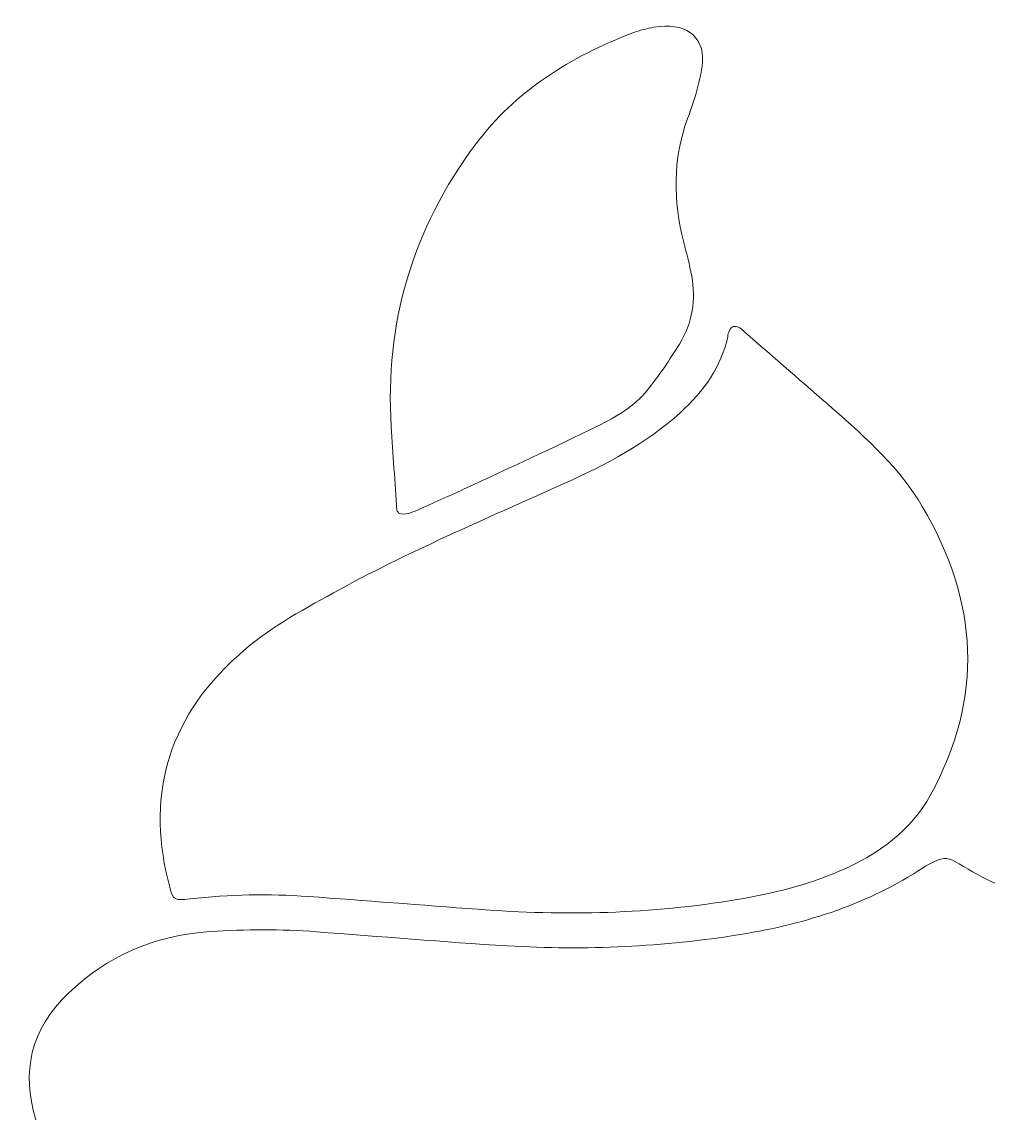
# Model space of a CAD drawing. Header units: inches. Extents: x 0.17 to 5.83, y -5.28 to -0.68.
# Drawn here: x 0.307 to 1.214, y -2.989 to -1.964 of the extents above; entities that cross this region are included whole.
import ezdxf

# ---------------------------------------------------------------- set-up
doc = ezdxf.new("R2010")
doc.units = ezdxf.units.IN
doc.header["$MEASUREMENT"] = 0
doc.layers.add('Layer 1', color=7, linetype='Continuous')

# ---------------------------------------------------------------- blocks, each defined once
blk = doc.blocks.new('block 30')
at = {"layer": 'Layer 1', "lineweight": 0}
blk.add_open_spline([(0.465, -2.7879), (0.5019, -2.7836), (0.539, -2.783), (0.5761, -2.7857), (0.6291, -2.7895), (0.6821, -2.7936), (0.7351, -2.7977), (0.8168, -2.8039), (0.8981, -2.8021), (0.9787, -2.7885), (1.0119, -2.7829), (1.0442, -2.775), (1.0745, -2.762), (1.1121, -2.746), (1.1422, -2.7231), (1.1603, -2.6902), (1.2105, -2.5989), (1.2054, -2.5083), (1.1526, -2.4192), (1.1319, -2.3841), (1.1007, -2.3553), (1.0686, -2.3274), (1.041, -2.3035), (1.0135, -2.2794), (0.9859, -2.2555), (0.9842, -2.254), (0.9826, -2.2523), (0.9806, -2.2512), (0.9765, -2.249), (0.9731, -2.25), (0.9714, -2.2539), (0.9705, -2.2558), (0.9702, -2.2579), (0.9698, -2.2599), (0.9638, -2.2877), (0.9476, -2.3107), (0.9252, -2.3312), (0.8938, -2.3598), (0.8554, -2.38), (0.8152, -2.3981), (0.7425, -2.431), (0.6687, -2.4622), (0.5996, -2.5004), (0.5681, -2.5178), (0.5363, -2.5349), (0.5106, -2.5588), (0.4405, -2.6211), (0.4242, -2.6951), (0.4458, -2.777), (0.449, -2.7892), (0.4505, -2.7895), (0.465, -2.7879)], degree=3, knots=[0, 0, 0, 0, 1, 1, 1, 2, 2, 2, 3, 3, 3, 4, 4, 4, 5, 5, 5, 6, 6, 6, 7, 7, 7, 8, 8, 8, 9, 9, 9, 10, 10, 10, 11, 11, 11, 12, 12, 12, 13, 13, 13, 14, 14, 14, 15, 15, 15, 16, 16, 16, 17, 17, 17, 17], dxfattribs=at)
blk = doc.blocks.new('block 31')
at = {"layer": 'Layer 1', "lineweight": 0}
blk.add_open_spline([(0.368, -3.0256), (0.3959, -3.0256), (0.4238, -3.025), (0.4516, -3.0261), (0.5503, -3.03), (0.6488, -3.028), (0.7475, -3.0248), (0.8188, -3.0225), (0.8901, -3.0218), (0.9614, -3.0206), (1.0019, -3.0199), (1.0425, -3.0194), (1.083, -3.0191), (1.1211, -3.0188), (1.1592, -3.0178), (1.1973, -3.019), (1.2671, -3.0213), (1.3368, -3.025), (1.4065, -3.0279), (1.4143, -3.0283), (1.4222, -3.0286), (1.4299, -3.0278), (1.4502, -3.0257), (1.4604, -3.0155), (1.4596, -2.9984), (1.4592, -2.9918), (1.4582, -2.9851), (1.4563, -2.9788), (1.4414, -2.9315), (1.415, -2.8897), (1.3732, -2.8553), (1.3652, -2.8498), (1.3573, -2.8443), (1.3492, -2.8389), (1.3098, -2.8129), (1.2661, -2.7927), (1.2217, -2.7735), (1.2096, -2.7682), (1.1982, -2.7617), (1.1872, -2.755), (1.1776, -2.7493), (1.1735, -2.7483), (1.1634, -2.753), (1.16, -2.7546), (1.1567, -2.7564), (1.1536, -2.7584), (1.1028, -2.792), (1.0447, -2.8112), (0.9819, -2.8213), (0.9095, -2.833), (0.8365, -2.8364), (0.763, -2.832), (0.7031, -2.8284), (0.6433, -2.8233), (0.5835, -2.8188), (0.5503, -2.8163), (0.5172, -2.8164), (0.484, -2.8186), (0.43, -2.8223), (0.3864, -2.8423), (0.3507, -2.8764), (0.3143, -2.9112), (0.3069, -2.951), (0.3197, -2.9945), (0.3265, -3.018), (0.3393, -3.0255), (0.368, -3.0256)], degree=3, knots=[0, 0, 0, 0, 1, 1, 1, 2, 2, 2, 3, 3, 3, 4, 4, 4, 5, 5, 5, 6, 6, 6, 7, 7, 7, 8, 8, 8, 9, 9, 9, 10, 10, 10, 11, 11, 11, 12, 12, 12, 13, 13, 13, 14, 14, 14, 15, 15, 15, 16, 16, 16, 17, 17, 17, 18, 18, 18, 19, 19, 19, 20, 20, 20, 21, 21, 21, 22, 22, 22, 22], dxfattribs=at)
blk = doc.blocks.new('block 32')
at = {"layer": 'Layer 1', "lineweight": 0}
blk.add_open_spline([(0.6592, -2.423), (0.6593, -2.4237), (0.6601, -2.4244), (0.6608, -2.4254), (0.6672, -2.4279), (0.6728, -2.425), (0.6784, -2.4226), (0.6931, -2.416), (0.7078, -2.4096), (0.7223, -2.4028), (0.7642, -2.3833), (0.8062, -2.3641), (0.8475, -2.3438), (0.8652, -2.3351), (0.8823, -2.3249), (0.8941, -2.3103), (0.9053, -2.2963), (0.9153, -2.2816), (0.9245, -2.2666), (0.9369, -2.2466), (0.9401, -2.225), (0.936, -2.2028), (0.9341, -2.1922), (0.9313, -2.1817), (0.9286, -2.1712), (0.9186, -2.1321), (0.918, -2.0933), (0.9322, -2.0547), (0.9349, -2.0473), (0.9378, -2.0398), (0.9398, -2.0321), (0.9424, -2.0221), (0.9455, -2.0119), (0.9462, -2.0017), (0.9479, -1.977), (0.9292, -1.9639), (0.9005, -1.969), (0.8943, -1.9701), (0.8881, -1.9716), (0.8824, -1.9737), (0.8212, -1.9967), (0.7699, -2.0299), (0.7337, -2.0782), (0.6728, -2.1594), (0.648, -2.2484), (0.6538, -2.344), (0.6554, -2.3703), (0.6574, -2.3966), (0.6592, -2.423)], degree=3, knots=[0, 0, 0, 0, 1, 1, 1, 2, 2, 2, 3, 3, 3, 4, 4, 4, 5, 5, 5, 6, 6, 6, 7, 7, 7, 8, 8, 8, 9, 9, 9, 10, 10, 10, 11, 11, 11, 12, 12, 12, 13, 13, 13, 14, 14, 14, 15, 15, 15, 16, 16, 16, 16], dxfattribs=at)
blk = doc.blocks.new('block 28')
at = {"layer": 'Layer 1'}
for name in ['block 32', 'block 30', 'block 31']:
    blk.add_blockref(name, (0, 0), dxfattribs=at)

msp = doc.modelspace()

# ---------------------------------------------------------------- block references
at = {"layer": 'Layer 1'}
msp.add_blockref('block 28', (0, 0), dxfattribs=at)

doc.saveas('drawing.dxf')
